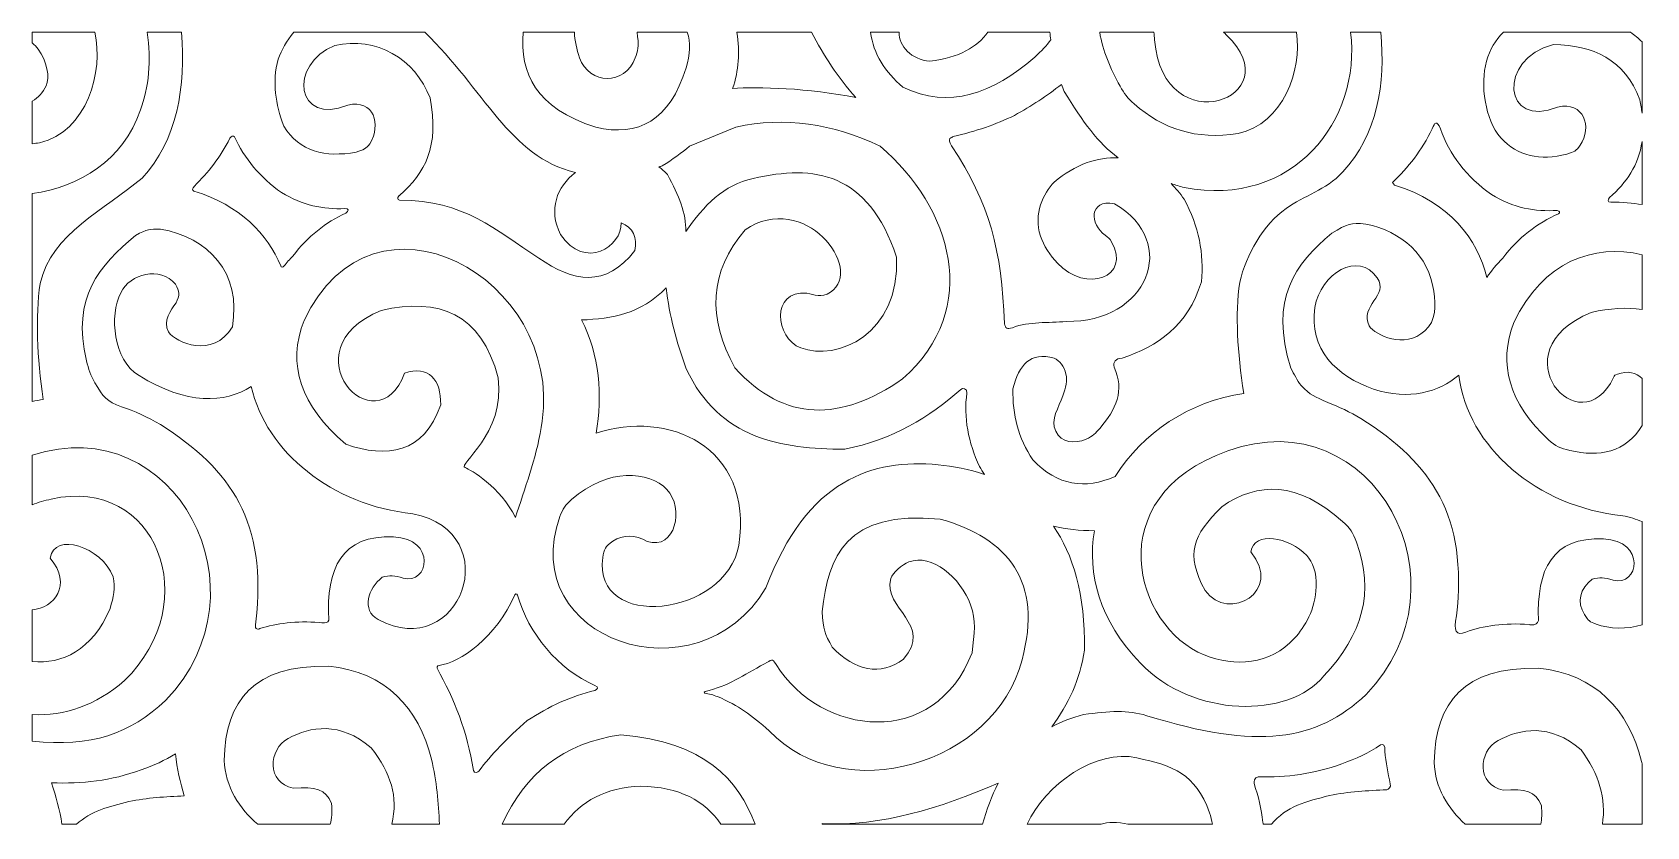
# Model space of a CAD drawing. Header units: millimetres. Extents: x -1200 to 1207, y -594 to 590.
import ezdxf

# ---------------------------------------------------------------- set-up
doc = ezdxf.new("R2010")
doc.units = ezdxf.units.MM
doc.header["$MEASUREMENT"] = 0
doc.layers.add('Layer 1', color=7, linetype='Continuous')

msp = doc.modelspace()

# ---------------------------------------------------------------- linework, layer by layer
at = {"layer": 'Layer 1', "color": 250, "lineweight": 20}
for points, knots in [([(-1200.0499, 487.333), (-1191.4141, 492.6782), (-1184.2378, 500.3057), (-1179.5008, 510.1119), (-1173.4718, 522.7067), (-1178.1376, 547.032), (-1191.2597, 564.6217), (-1193.8642, 568.1123), (-1196.8308, 571.2752), (-1200.0499, 574.1811), (-1200.0499, 574.1811), (-1200.0499, 589.9734), (-1200.0499, 589.9734), (-1200.0499, 589.9734), (-1106.8977, 589.9734), (-1106.8977, 589.9734), (-1093.2558, 532.7715), (-1118.3697, 441.4243), (-1189.3681, 425.3626), (-1192.9652, 424.7964), (-1196.5255, 424.3264), (-1200.0499, 423.9499), (-1200.0499, 423.9499), (-1200.0499, 487.333), (-1200.0499, 487.333)], [0, 0, 0, 0, 0.125, 0.125, 0.125, 0.25, 0.25, 0.25, 0.375, 0.375, 0.375, 0.5, 0.5, 0.5, 0.625, 0.625, 0.625, 0.75, 0.75, 0.75, 0.875, 0.875, 0.875, 1, 1, 1, 1]), ([(-1200.0499, 349.5869), (-1130.2655, 359.5495), (-1064.3586, 398.9989), (-1038.7356, 474.2951), (-1026.3885, 507.3723), (-1022.4538, 548.5905), (-1028.9585, 589.9734), (-1028.9585, 589.9734), (-977.8165, 589.9734), (-977.8165, 589.9734), (-970.6786, 510.1504), (-983.7445, 428.8304), (-1036.316, 372.8753), (-1091.76, 325.3647), (-1171.8168, 290.4918), (-1188.3672, 215.4995), (-1195.4682, 166.1747), (-1193.1353, 105.7998), (-1183.875, 42.8016), (-1189.3107, 42.0485), (-1194.7048, 41.1265), (-1200.0499, 40.0425), (-1200.0499, 40.0425), (-1200.0499, 349.5869), (-1200.0499, 349.5869)], [0, 0, 0, 0, 0.125, 0.125, 0.125, 0.25, 0.25, 0.25, 0.375, 0.375, 0.375, 0.5, 0.5, 0.5, 0.625, 0.625, 0.625, 0.75, 0.75, 0.75, 0.875, 0.875, 0.875, 1, 1, 1, 1]), ([(-652.4484, 339.9942), (-655.8058, 340.8952), (-656.2391, 342.9545), (-653.7645, 346.1721), (-653.3467, 346.3376), (-652.9291, 346.503), (-652.5035, 346.6624), (-614.2168, 380.6406), (-592.8826, 420.2205), (-607.045, 492.1422), (-629.1359, 550.9789), (-687.5748, 584.0501), (-748.9137, 570.444), (-819.4344, 542.368), (-806.3831, 449.5714), (-729.7941, 481.6497), (-690.1912, 490.6101), (-679.7566, 452.3661), (-696.5985, 424.0449), (-702.541, 416.439), (-706.1033, 415.2684), (-717.2866, 411.395), (-763.549, 403.1824), (-801.4102, 412.2408), (-825.2427, 450.1414), (-837.293, 483.6844), (-842.8571, 514.874), (-833.5022, 550.1699), (-828.3251, 563.3703), (-821.0962, 577.4798), (-810.0191, 589.9734), (-810.0191, 589.9734), (-614.9267, 589.9734), (-614.9267, 589.9734), (-526.6791, 505.8048), (-488.4426, 403.8392), (-390.3919, 381.278), (-417.5661, 359.6126), (-431.5, 325.9103), (-412.3251, 288.9473), (-376.2136, 234.1679), (-320.1707, 271.4311), (-322.1726, 306.1693), (-304.6843, 299.3479), (-297.0475, 283.7378), (-301.7367, 264.9345), (-344.161, 208.6782), (-394.4112, 217.9143), (-444.9216, 253.6759), (-509.7678, 295.2661), (-555.8096, 340.172), (-652.4484, 339.9942)], [0, 0, 0, 0, 0.058823529, 0.058823529, 0.058823529, 0.117647059, 0.117647059, 0.117647059, 0.176470588, 0.176470588, 0.176470588, 0.235294118, 0.235294118, 0.235294118, 0.294117647, 0.294117647, 0.294117647, 0.352941176, 0.352941176, 0.352941176, 0.411764706, 0.411764706, 0.411764706, 0.470588235, 0.470588235, 0.470588235, 0.529411765, 0.529411765, 0.529411765, 0.588235294, 0.588235294, 0.588235294, 0.647058824, 0.647058824, 0.647058824, 0.705882353, 0.705882353, 0.705882353, 0.764705882, 0.764705882, 0.764705882, 0.823529412, 0.823529412, 0.823529412, 0.882352941, 0.882352941, 0.882352941, 0.941176471, 0.941176471, 0.941176471, 1, 1, 1, 1]), ([(-391.7696, 589.9734), (-391.1884, 577.3623), (-388.2838, 564.7511), (-384.2997, 552.1373), (-369.3885, 511.6931), (-316.4036, 510.2038), (-300.9644, 552.1373), (-297.3469, 560.5705), (-295.5028, 571.7985), (-297.2601, 580.8018), (-297.9388, 584.2917), (-298.1575, 587.3231), (-298.0162, 589.9734), (-298.0162, 589.9734), (-223.6159, 589.9734), (-223.6159, 589.9734), (-218.2278, 575.8097), (-219.3975, 556.7416), (-225.2027, 537.14), (-249.6422, 458.6973), (-296.4327, 433.5936), (-360.0573, 448.6582), (-449.887, 476.9739), (-473.2516, 529.7958), (-468.0121, 589.9734), (-468.0121, 589.9734), (-391.7696, 589.9734), (-391.7696, 589.9734)], [0, 0, 0, 0, 0.111111111, 0.111111111, 0.111111111, 0.222222222, 0.222222222, 0.222222222, 0.333333333, 0.333333333, 0.333333333, 0.444444444, 0.444444444, 0.444444444, 0.555555556, 0.555555556, 0.555555556, 0.666666667, 0.666666667, 0.666666667, 0.777777778, 0.777777778, 0.777777778, 0.888888889, 0.888888889, 0.888888889, 1, 1, 1, 1]), ([(-38.2364, 589.9734), (-20.157, 555.6356), (0.8508, 522.5975), (27.9323, 492.7551), (-42.289, 507.0107), (-118.1529, 508.88), (-155.9825, 506.3979), (-146.6276, 532.8131), (-144.878, 560.4969), (-149.4333, 589.6334), (-149.4625, 589.7476), (-149.4941, 589.8594), (-149.5235, 589.9734), (-149.5235, 589.9734), (-38.2364, 589.9734), (-38.2364, 589.9734)], [0, 0, 0, 0, 0.2, 0.2, 0.2, 0.4, 0.4, 0.4, 0.6, 0.6, 0.6, 0.8, 0.8, 0.8, 1, 1, 1, 1]), ([(92.2713, 589.9734), (91.977, 569.478), (110.1929, 549.2262), (138.2764, 546.8848), (182.1121, 552.1052), (208.6354, 568.2589), (224.6283, 589.9734), (224.6283, 589.9734), (317.2142, 589.9734), (317.2142, 589.9734), (317.5401, 586.2306), (317.9343, 582.4871), (318.4004, 578.7425), (312.5209, 570.5543), (304.7501, 561.974), (294.5756, 553.1056), (231.7547, 498.3385), (166.7667, 475.1286), (97.917, 508.1875), (71.361, 530.9891), (53.7814, 557.5952), (49.8145, 589.9734), (49.8145, 589.9734), (92.2713, 589.9734), (92.2713, 589.9734)], [0, 0, 0, 0, 0.125, 0.125, 0.125, 0.25, 0.25, 0.25, 0.375, 0.375, 0.375, 0.5, 0.5, 0.5, 0.625, 0.625, 0.625, 0.75, 0.75, 0.75, 0.875, 0.875, 0.875, 1, 1, 1, 1]), ([(810.4962, 589.9734), (817.7194, 513.6262), (805.3444, 436.8879), (753.653, 381.8663), (727.6847, 354.2254), (696.7512, 347.1159), (669.1513, 327.3873), (635.8376, 303.5768), (609.2545, 258.5055), (600.1989, 217.5036), (593.1138, 168.1789), (596.8338, 114.7908), (606.1098, 51.7926), (525.6669, 40.6504), (454.5553, -7.2463), (414.5661, -71.6725), (369.1392, -91.4564), (328.7718, -85.6891), (291.4861, -47.0714), (269.9705, -14.2454), (261.2855, 19.8369), (261.9396, 58.6691), (271.3576, 95.2091), (287.908, 114.325), (323.326, 104.4085), (331.9794, 100.48), (337.8903, 92.5922), (341.035, 80.7758), (343.4387, 71.7173), (340.6803, 60.1707), (336.5033, 48.2195), (330.5214, 31.071), (317.155, 13.181), (325.8874, -4.4639), (334.6118, -22.0597), (353.5424, -23.5613), (371.4248, -16.0596), (381.087, -12.0085), (385.0906, -7.5037), (391.8605, 0.3534), (415.181, 27.3876), (429.4617, 56.9653), (412.722, 90.9128), (411.5635, 98.9906), (414.5347, 104.2308), (424.8512, 104.4085), (477.5524, 122.2128), (522.5065, 151.8088), (543.0371, 218.3923), (547.3007, 259.8722), (539.1201, 300.8863), (517.2814, 341.3732), (511.2759, 349.9781), (504.8528, 357.7188), (498.1223, 364.577), (504.2065, 362.5606), (510.5903, 360.5809), (517.2971, 358.6014), (680.5315, 328.0057), (781.4878, 459.1653), (765.498, 589.9734), (765.498, 589.9734), (810.4962, 589.9734), (810.4962, 589.9734)], [0, 0, 0, 0, 0.047619048, 0.047619048, 0.047619048, 0.095238095, 0.095238095, 0.095238095, 0.142857143, 0.142857143, 0.142857143, 0.19047619, 0.19047619, 0.19047619, 0.238095238, 0.238095238, 0.238095238, 0.285714286, 0.285714286, 0.285714286, 0.333333333, 0.333333333, 0.333333333, 0.380952381, 0.380952381, 0.380952381, 0.428571429, 0.428571429, 0.428571429, 0.476190476, 0.476190476, 0.476190476, 0.523809524, 0.523809524, 0.523809524, 0.571428571, 0.571428571, 0.571428571, 0.619047619, 0.619047619, 0.619047619, 0.666666667, 0.666666667, 0.666666667, 0.714285714, 0.714285714, 0.714285714, 0.761904762, 0.761904762, 0.761904762, 0.80952381, 0.80952381, 0.80952381, 0.857142857, 0.857142857, 0.857142857, 0.904761905, 0.904761905, 0.904761905, 0.952380952, 0.952380952, 0.952380952, 1, 1, 1, 1]), ([(472.0238, 589.9734), (472.4292, 586.1433), (472.8664, 582.4181), (473.1705, 578.767), (486.3083, 422.7026), (678.9634, 491.6887), (580.4961, 585.8948), (579.0398, 587.2839), (577.5559, 588.6452), (576.0486, 589.9734), (576.0486, 589.9734), (684.7375, 589.9734), (684.7375, 589.9734), (693.1809, 533.6669), (665.0663, 454.2315), (597.7952, 439.0115), (535.2266, 429.377), (485.276, 445.98), (442.7098, 483.2861), (433.1263, 491.6764), (427.972, 498.8655), (421.7617, 509.922), (407.1357, 536.0105), (395.9275, 562.5517), (391.3831, 589.9734), (391.3831, 589.9734), (472.0238, 589.9734), (472.0238, 589.9734)], [0, 0, 0, 0, 0.111111111, 0.111111111, 0.111111111, 0.222222222, 0.222222222, 0.222222222, 0.333333333, 0.333333333, 0.333333333, 0.444444444, 0.444444444, 0.444444444, 0.555555556, 0.555555556, 0.555555556, 0.666666667, 0.666666667, 0.666666667, 0.777777778, 0.777777778, 0.777777778, 0.888888889, 0.888888889, 0.888888889, 1, 1, 1, 1]), ([(1199.9501, 469.4888), (1199.2291, 475.7623), (1198.2047, 482.3039), (1196.858, 489.1391), (1174.0657, 549.8573), (1127.165, 570.7996), (1068.0484, 571.633), (983.1683, 550.5131), (993.0828, 444.7112), (1074.1247, 478.6466), (1113.3571, 487.5456), (1126.0616, 448.7686), (1107.7378, 421.7894), (1101.9845, 413.2888), (1098.8243, 411.5543), (1087.8064, 408.6125), (1048.3138, 398.0342), (1013.8339, 405.8668), (989.678, 432.5394), (976.4141, 447.1812), (969.8648, 466.8302), (966.4838, 486.0134), (958.3156, 532.302), (969.8113, 567.3706), (993.463, 589.9734), (993.463, 589.9734), (1182.7181, 589.9734), (1182.7181, 589.9734), (1188.8631, 585.8859), (1194.3354, 581.3417), (1199.9501, 575.9558), (1199.9501, 575.9558), (1199.9501, 469.4888), (1199.9501, 469.4888)], [0, 0, 0, 0, 0.090909091, 0.090909091, 0.090909091, 0.181818182, 0.181818182, 0.181818182, 0.272727273, 0.272727273, 0.272727273, 0.363636364, 0.363636364, 0.363636364, 0.454545455, 0.454545455, 0.454545455, 0.545454545, 0.545454545, 0.545454545, 0.636363636, 0.636363636, 0.636363636, 0.727272727, 0.727272727, 0.727272727, 0.818181818, 0.818181818, 0.818181818, 0.909090909, 0.909090909, 0.909090909, 1, 1, 1, 1]), ([(170.2817, 420.9191), (228.0191, 334.3864), (245.1135, 265.6026), (249.3771, 155.67), (250.9533, 149.3941), (252.7817, 147.0896), (261.1988, 149.8046), (286.1347, 159.6537), (314.7513, 156.3687), (341.4527, 159.2983), (462.2866, 156.6812), (512.1587, 277.0206), (413.3209, 334.4661), (374.6165, 341.7655), (376.7208, 303.6872), (399.4737, 287.5683), (404.2655, 284.1729), (406.0782, 283.1494), (409.1124, 277.799), (438.9032, 225.4343), (371.3695, 200.1775), (328.2438, 246.2295), (318.1323, 257.0038), (307.4848, 272.3872), (303.032, 286.4774), (292.4319, 319.8672), (307.2405, 349.831), (323.326, 366.8692), (354.9845, 393.0821), (387.9515, 404.6533), (419.0586, 402.8392), (388.3692, 425.571), (366.8931, 455.7126), (338.4894, 501.8442), (337.0708, 505.3192), (335.7546, 508.7759), (334.4857, 512.2387), (312.5524, 495.4825), (289.5001, 479.8233), (264.3197, 466.2724), (236.9012, 452.8013), (206.4957, 442.2965), (173.1032, 434.7519), (171.0698, 432.9255), (162.8735, 432.705), (170.2817, 420.9191)], [0, 0, 0, 0, 0.066666667, 0.066666667, 0.066666667, 0.133333333, 0.133333333, 0.133333333, 0.2, 0.2, 0.2, 0.266666667, 0.266666667, 0.266666667, 0.333333333, 0.333333333, 0.333333333, 0.4, 0.4, 0.4, 0.466666667, 0.466666667, 0.466666667, 0.533333333, 0.533333333, 0.533333333, 0.6, 0.6, 0.6, 0.666666667, 0.666666667, 0.666666667, 0.733333333, 0.733333333, 0.733333333, 0.8, 0.8, 0.8, 0.866666667, 0.866666667, 0.866666667, 0.933333333, 0.933333333, 0.933333333, 1, 1, 1, 1]), ([(-219.9854, 420.3308), (-231.9569, 410.3408), (-245.5362, 400.5347), (-260.8019, 390.9002), (-262.4492, 390.4222), (-264.0411, 389.987), (-265.6803, 389.5335), (-261.259, 386.273), (-257.082, 382.5099), (-253.236, 378.1952), (-235.4089, 346.3805), (-225.2501, 320.4127), (-225.6048, 292.9616), (-199.4944, 331.8735), (-168.8051, 362.9712), (-125.1909, 372.1644), (-34.2816, 393.2598), (46.0195, 382.0012), (88.4675, 255.1775), (93.9211, 139.2018), (-0.8103, 99.7384), (-54.15, 119.7061), (-93.0829, 134.2743), (-99.1516, 206.1531), (-45.2838, 201.0784), (-33.4068, 199.9568), (-24.0203, 193.1784), (-10.0392, 202.6903), (41.5667, 237.7839), (-49.319, 355.5063), (-137.3121, 295.6767), (-190.5098, 233.267), (-194.0722, 164.5935), (-152.4754, 90.2019), (-78.6369, 8.4312), (5.5419, 9.7672), (97.5543, 73.7092), (216.4575, 177.9789), (170.5576, 329.8266), (64.2171, 420.1531), (-6.5242, 453.8249), (-78.2034, 464.8934), (-150.9464, 448.6582), (-150.9464, 448.6582), (-219.9854, 420.3308), (-219.9854, 420.3308)], [0, 0, 0, 0, 0.066666667, 0.066666667, 0.066666667, 0.133333333, 0.133333333, 0.133333333, 0.2, 0.2, 0.2, 0.266666667, 0.266666667, 0.266666667, 0.333333333, 0.333333333, 0.333333333, 0.4, 0.4, 0.4, 0.466666667, 0.466666667, 0.466666667, 0.533333333, 0.533333333, 0.533333333, 0.6, 0.6, 0.6, 0.666666667, 0.666666667, 0.666666667, 0.733333333, 0.733333333, 0.733333333, 0.8, 0.8, 0.8, 0.866666667, 0.866666667, 0.866666667, 0.933333333, 0.933333333, 0.933333333, 1, 1, 1, 1]), ([(1073.6518, 324.6538), (1077.1432, 323.3852), (1077.8051, 321.6813), (1075.63, 319.5546), (1043.4669, 305.7464), (1015.7489, 284.1178), (992.2868, 253.6759), (983.3811, 244.1702), (975.4604, 234.5479), (968.4462, 224.846), (955.3398, 281.9482), (911.9857, 337.3589), (830.9437, 362.3706), (830.9437, 362.3706), (828.0828, 366.2992), (828.0828, 366.2992), (851.0169, 388.51), (871.8942, 414.1101), (887.0023, 446.3477), (891.0533, 455.9822), (893.8983, 459.4082), (899.2497, 446.2987), (912.687, 408.68), (938.3402, 374.0766), (975.6417, 348.164), (1007.7101, 328.3556), (1040.748, 322.282), (1073.6518, 324.6538)], [0, 0, 0, 0, 0.111111111, 0.111111111, 0.111111111, 0.222222222, 0.222222222, 0.222222222, 0.333333333, 0.333333333, 0.333333333, 0.444444444, 0.444444444, 0.444444444, 0.555555556, 0.555555556, 0.555555556, 0.666666667, 0.666666667, 0.666666667, 0.777777778, 0.777777778, 0.777777778, 0.888888889, 0.888888889, 0.888888889, 1, 1, 1, 1]), ([(-732.3712, 320.7374), (-762.7925, 306.8802), (-789.1706, 285.8216), (-811.6084, 256.6791), (-816.2425, 251.7515), (-820.5535, 246.7871), (-824.6597, 241.8044), (-826.7165, 239.2303), (-828.876, 239.9106), (-829.7114, 241.9147), (-848.8231, 289.2353), (-890.4199, 332.2168), (-959.0413, 353.3796), (-961.6263, 354.9608), (-962.17, 357.0079), (-958.3556, 360.7709), (-938.0616, 380.9531), (-919.5644, 403.9547), (-905.5124, 432.135), (-903.4396, 435.7203), (-900.1453, 436.6335), (-898.5296, 434.1942), (-884.052, 402.4715), (-860.511, 373.5556), (-828.2769, 351.1671), (-797.5168, 332.1739), (-765.8818, 325.7999), (-734.3177, 327.3995), (-727.3194, 327.1666), (-728.0365, 324.139), (-732.3712, 320.7374)], [0, 0, 0, 0, 0.1, 0.1, 0.1, 0.2, 0.2, 0.2, 0.3, 0.3, 0.3, 0.4, 0.4, 0.4, 0.5, 0.5, 0.5, 0.6, 0.6, 0.6, 0.7, 0.7, 0.7, 0.8, 0.8, 0.8, 0.9, 0.9, 0.9, 1, 1, 1, 1]), ([(1199.9501, 333.1818), (1185.8161, 335.6697), (1170.4553, 337.0271), (1153.4643, 336.9911), (1148.5307, 336.2372), (1148.4125, 341.4529), (1151.3916, 343.6654), (1177.0524, 366.4333), (1195.095, 391.709), (1199.9501, 427.5388), (1199.9501, 427.5388), (1199.9501, 333.1818), (1199.9501, 333.1818)], [0, 0, 0, 0, 0.25, 0.25, 0.25, 0.5, 0.5, 0.5, 0.75, 0.75, 0.75, 1, 1, 1, 1]), ([(-479.5436, -132.8933), (-478.9446, -130.5214), (-478.4008, -128.1496), (-477.6284, -125.8697), (-462.2917, -80.2957), (-446.821, -38.724), (-439.8303, 10.3985), (-409.4248, 224.2331), (-691.3655, 380.0644), (-794.9398, 160.6895), (-820.6087, 95.2091), (-799.9048, 33.7186), (-732.8125, -23.7819), (-671.4735, -44.8344), (-616.1712, -38.0682), (-591.1487, 34.7116), (-590.1635, 73.1638), (-609.6221, 93.7505), (-644.9454, 82.3018), (-686.5422, -31.0936), (-823.1858, 116.4701), (-679.7881, 175.6989), (-594.2695, 194.6676), (-530.511, 172.0155), (-505.5277, 75.2109), (-494.1868, -9.2383), (-566.9377, -54.3156), (-554.7613, -58.6182), (-546.7778, -61.4558), (-502.1231, -87.7178), (-479.5436, -132.8933)], [0, 0, 0, 0, 0.1, 0.1, 0.1, 0.2, 0.2, 0.2, 0.3, 0.3, 0.3, 0.4, 0.4, 0.4, 0.5, 0.5, 0.5, 0.6, 0.6, 0.6, 0.7, 0.7, 0.7, 0.8, 0.8, 0.8, 0.9, 0.9, 0.9, 1, 1, 1, 1]), ([(-758.1662, -286.028), (-759.2381, -289.9566), (-762.6899, -289.8095), (-768.6008, -289.7543), (-768.6008, -289.7543), (-772.2183, -289.2334), (-772.2183, -289.2334), (-806.4698, -286.9534), (-835.7327, -290.3121), (-860.7159, -298.5247), (-862.229, -298.9231), (-868.9438, -301.7852), (-867.0681, -291.1824), (-866.9104, -290.2999), (-866.7528, -289.4111), (-866.6109, -288.5224), (-850.1394, -140.3582), (-901.9816, -61.8909), (-1009.0472, 5.4341), (-1028.1352, 16.9993), (-1047.5624, 25.8003), (-1067.021, 32.1742), (-1089.0567, 39.394), (-1094.5656, 47.0856), (-1106.8129, 67.9114), (-1113.11, 78.5939), (-1116.2861, 88.5287), (-1119.1785, 100.5903), (-1141.7423, 195.1457), (-1100.4056, 242.4908), (-1045.9783, 287.3354), (-1028.5215, 296.8351), (-1024.9987, 297.068), (-1009.1181, 296.6022), (-937.8173, 285.3068), (-887.6695, 231.3977), (-901.7058, 151.0305), (-931.67, 102.5637), (-985.4116, 127.5632), (-997.0127, 143.541), (-1005.3273, 160.8672), (-993.868, 175.2515), (-985.7268, 187.1599), (-980.1705, 198.2408), (-979.7845, 203.7506), (-986.641, 214.6967), (-1009.1575, 241.9454), (-1054.285, 230.2516), (-1068.2505, 201.9671), (-1085.3211, 167.3637), (-1079.6308, 102.3493), (-1040.8792, 78.4161), (-970.2876, 34.8464), (-912.7079, 36.7157), (-873.6331, 62.3831), (-851.3688, -35.4451), (-753.004, -115.0094), (-632.8007, -127.2609), (-490.4354, -156.2012), (-562.6503, -350.7545), (-684.3354, -284.7287), (-709.8468, -270.8837), (-699.4909, -238.5051), (-678.2591, -221.749), (-666.8551, -219.0768), (-660.3452, -219.3894), (-647.0813, -223.1402), (-608.8497, -233.9882), (-596.9885, -164.3219), (-661.5905, -161.7539), (-738.5657, -158.5853), (-762.028, -208.2656), (-758.1662, -286.028)], [0, 0, 0, 0, 0.041666667, 0.041666667, 0.041666667, 0.083333333, 0.083333333, 0.083333333, 0.125, 0.125, 0.125, 0.166666667, 0.166666667, 0.166666667, 0.208333333, 0.208333333, 0.208333333, 0.25, 0.25, 0.25, 0.291666667, 0.291666667, 0.291666667, 0.333333333, 0.333333333, 0.333333333, 0.375, 0.375, 0.375, 0.416666667, 0.416666667, 0.416666667, 0.458333333, 0.458333333, 0.458333333, 0.5, 0.5, 0.5, 0.541666667, 0.541666667, 0.541666667, 0.583333333, 0.583333333, 0.583333333, 0.625, 0.625, 0.625, 0.666666667, 0.666666667, 0.666666667, 0.708333333, 0.708333333, 0.708333333, 0.75, 0.75, 0.75, 0.791666667, 0.791666667, 0.791666667, 0.833333333, 0.833333333, 0.833333333, 0.875, 0.875, 0.875, 0.916666667, 0.916666667, 0.916666667, 0.958333333, 0.958333333, 0.958333333, 1, 1, 1, 1]), ([(1199.9501, -292.7126), (1177.81, -299.8864), (1151.5118, -299.1095), (1131.3735, -291.7462), (1121.916, -288.2895), (1120.0404, -286.7634), (1114.1609, -277.4967), (1102.158, -258.5464), (1107.3912, -239.1425), (1125.636, -224.7521), (1137.0399, -222.0737), (1143.5499, -222.3924), (1156.8139, -226.1433), (1195.0611, -236.9913), (1206.9223, -167.3189), (1142.3046, -164.7571), (1066.2277, -161.6191), (1042.4346, -210.1226), (1045.6107, -286.3406), (1044.192, -290.2999), (1042.206, -294.0629), (1032.788, -292.5919), (1032.788, -292.5919), (1031.7003, -292.2365), (1031.7003, -292.2365), (994.6274, -289.7666), (963.3944, -293.9158), (937.1108, -303.6668), (922.3572, -309.3605), (918.8974, -302.343), (923.3739, -279.5314), (939.8298, -131.3672), (887.9954, -52.8999), (780.9377, 14.4251), (764.5685, 24.3293), (747.9708, 32.2171), (731.302, 38.2847), (711.6858, 47.9865), (705.8223, 48.0969), (691.5023, 63.8848), (685.9934, 71.7971), (680.9257, 80.2732), (676.3783, 89.4113), (643.9237, 193.4113), (682.5966, 244.3847), (737.3155, 290.7492), (760.8959, 304.4471), (765.4433, 306.5615), (788.1646, 304.2693), (841.8512, 293.3417), (882.1554, 257.5003), (889.4376, 204.1367), (892.4403, 182.2384), (893.4019, 160.7446), (876.0475, 145.1222), (845.5395, 117.6713), (803.1152, 138.546), (792.9721, 152.532), (778.4236, 182.8329), (822.9757, 198.3633), (805.2905, 224.0002), (777.0759, 264.8916), (720.5759, 231.1526), (712.2297, 179.8175), (702.2995, 118.7499), (744.771, 76.9146), (799.6554, 58.4914), (852.609, 40.6994), (897.0666, 54.1154), (926.8258, 79.1946), (939.4751, -27.5328), (1042.8759, -117.1913), (1171.0945, -130.264), (1181.5971, -132.3975), (1191.2402, -135.3606), (1199.9501, -139.0483), (1199.9501, -139.0483), (1199.9501, -292.7126), (1199.9501, -292.7126)], [0, 0, 0, 0, 0.038461538, 0.038461538, 0.038461538, 0.076923077, 0.076923077, 0.076923077, 0.115384615, 0.115384615, 0.115384615, 0.153846154, 0.153846154, 0.153846154, 0.192307692, 0.192307692, 0.192307692, 0.230769231, 0.230769231, 0.230769231, 0.269230769, 0.269230769, 0.269230769, 0.307692308, 0.307692308, 0.307692308, 0.346153846, 0.346153846, 0.346153846, 0.384615385, 0.384615385, 0.384615385, 0.423076923, 0.423076923, 0.423076923, 0.461538462, 0.461538462, 0.461538462, 0.5, 0.5, 0.5, 0.538461538, 0.538461538, 0.538461538, 0.576923077, 0.576923077, 0.576923077, 0.615384615, 0.615384615, 0.615384615, 0.653846154, 0.653846154, 0.653846154, 0.692307692, 0.692307692, 0.692307692, 0.730769231, 0.730769231, 0.730769231, 0.769230769, 0.769230769, 0.769230769, 0.807692308, 0.807692308, 0.807692308, 0.846153846, 0.846153846, 0.846153846, 0.884615385, 0.884615385, 0.884615385, 0.923076923, 0.923076923, 0.923076923, 0.961538462, 0.961538462, 0.961538462, 1, 1, 1, 1]), ([(1199.9501, 176.8932), (1177.3581, 180.6201), (1151.8909, 178.8519), (1124.1308, 172.6959), (982.2541, 114.1104), (1108.3211, -28.2989), (1157.5862, 75.7563), (1159.2334, 79.2313), (1159.3437, 79.1517), (1163.2212, 80.5429), (1178.8367, 86.1858), (1191.3892, 83.1455), (1199.9501, 74.3322), (1199.9501, 74.3322), (1199.9501, 3.9885), (1199.9501, 3.9885), (1175.3848, -36.0703), (1136.2907, -43.2995), (1092.3696, -32.9751), (1078.2623, -29.6472), (1070.8934, -27.0179), (1060.4903, -17.316), (1001.8702, 37.4573), (984.6893, 95.7852), (1008.9553, 157.6864), (1052.25, 249.4028), (1128.6867, 275.1952), (1199.9501, 258.6809), (1199.9501, 258.6809), (1199.9501, 176.8932), (1199.9501, 176.8932)], [0, 0, 0, 0, 0.1, 0.1, 0.1, 0.2, 0.2, 0.2, 0.3, 0.3, 0.3, 0.4, 0.4, 0.4, 0.5, 0.5, 0.5, 0.6, 0.6, 0.6, 0.7, 0.7, 0.7, 0.8, 0.8, 0.8, 0.9, 0.9, 0.9, 1, 1, 1, 1]), ([(-254.8674, 209.3033), (-293.2723, 170.4343), (-334.9085, 163.1349), (-381.2654, 161.4249), (-353.7524, 109.2932), (-350.0719, 48.385), (-359.2456, -7.0563), (-253.9217, 27.6143), (-124.379, -25.2283), (-146.8088, -174.4284), (-165.5266, -281.3089), (-365.3849, -302.4532), (-349.4256, -192.6555), (-347.5971, -180.1894), (-345.9658, -176.1199), (-334.5459, -168.3301), (-318.8782, -157.6598), (-301.0116, -158.8857), (-283.2948, -168.4283), (-240.8311, -182.7635), (-227.7247, -118.2148), (-253.7483, -91.2235), (-280.363, -63.5947), (-341.4735, -58.1217), (-395.885, -106.043), (-405.3897, -114.4211), (-409.149, -119.8389), (-413.4285, -131.6553), (-479.5751, -314.478), (-209.0543, -408.5248), (-106.2367, -237.8493), (-45.2364, -74.9883), (53.7746, -45.2695), (150.4528, -54.3463), (173.1898, -56.3934), (196.6521, -60.8368), (219.3735, -68.7675), (216.9145, -65.0166), (214.5108, -61.1126), (212.1228, -57.0492), (195.6355, -21.5327), (188.1957, 16.9073), (193.3656, 52.5035), (193.9488, 60.0236), (186.8242, 60.1462), (184.1368, 57.8969), (137.9059, 16.6622), (82.3753, -17.0954), (11.1769, -31.2469), (-83.3419, -30.5236), (-175.4018, -16.6296), (-225.2027, 88.7003), (-239.3967, 127.8513), (-250.3043, 167.7866), (-254.8674, 209.3033)], [0, 0, 0, 0, 0.055555556, 0.055555556, 0.055555556, 0.111111111, 0.111111111, 0.111111111, 0.166666667, 0.166666667, 0.166666667, 0.222222222, 0.222222222, 0.222222222, 0.277777778, 0.277777778, 0.277777778, 0.333333333, 0.333333333, 0.333333333, 0.388888889, 0.388888889, 0.388888889, 0.444444444, 0.444444444, 0.444444444, 0.5, 0.5, 0.5, 0.555555556, 0.555555556, 0.555555556, 0.611111111, 0.611111111, 0.611111111, 0.666666667, 0.666666667, 0.666666667, 0.722222222, 0.722222222, 0.722222222, 0.777777778, 0.777777778, 0.777777778, 0.833333333, 0.833333333, 0.833333333, 0.888888889, 0.888888889, 0.888888889, 0.944444444, 0.944444444, 0.944444444, 1, 1, 1, 1]), ([(-1200.0499, -426.5544), (-1152.8198, -429.0925), (-1104.7813, -412.7847), (-1062.4736, -375.8765), (-941.7105, -258.099), (-1015.5019, -70.3487), (-1171.6748, -105.5097), (-1181.7279, -107.7702), (-1191.245, -110.4264), (-1200.0499, -113.8581), (-1200.0499, -113.8581), (-1200.0499, -40.0311), (-1200.0499, -40.0311), (-986.8115, 29.3697), (-843.6449, -242.6024), (-1001.4655, -405.4971), (-1053.8061, -454.933), (-1112.4193, -475.7959), (-1200.0499, -466.0605), (-1200.0499, -466.0605), (-1200.0499, -426.5544), (-1200.0499, -426.5544)], [0, 0, 0, 0, 0.142857143, 0.142857143, 0.142857143, 0.285714286, 0.285714286, 0.285714286, 0.428571429, 0.428571429, 0.428571429, 0.571428571, 0.571428571, 0.571428571, 0.714285714, 0.714285714, 0.714285714, 0.857142857, 0.857142857, 0.857142857, 1, 1, 1, 1]), ([(319.945, -444.74), (334.0128, -437.1524), (349.6963, -430.9992), (367.2635, -426.5128), (406.425, -421.3646), (432.5353, -419.2134), (461.6245, -428.2167), (626.9398, -479.3556), (714.0661, -466.8283), (788.5193, -396.5061), (948.1601, -231.7083), (799.7973, 44.7689), (582.4271, -33.5635), (388.0933, -102.7701), (443.6004, -295.8648), (547.2613, -337.7246), (592.5702, -356.0069), (645.2241, -352.6238), (681.8715, -312.8232), (697.35, -296.0302), (712.7026, -269.9276), (714.2631, -235.9923), (715.2482, -214.8295), (708.8959, -199.1948), (700.1557, -189.7688), (673.8405, -161.3188), (621.289, -152.5975), (616.5681, -184.308), (665.3289, -242.734), (584.2712, -289.9812), (548.3725, -241.6554), (519.0467, -186.1772), (529.8754, -160.3198), (573.3164, -116.8235), (628.185, -79.5725), (685.7491, -78.6716), (753.5664, -138.9548), (764.868, -149.0121), (769.0056, -155.5883), (774.3017, -169.8195), (801.673, -243.304), (783.2705, -307.8712), (725.612, -368.7426), (673.0683, -432.9911), (530.6321, -431.7223), (452.1121, -350.019), (390.9148, -286.3283), (372.6306, -216.3311), (383.4199, -152.7323), (361.2423, -152.3523), (341.0114, -150.2624), (322.3803, -145.6412), (351.3356, -187.4766), (369.6987, -246.9077), (368.8239, -330.5355), (362.1566, -374.6324), (344.5263, -410.9579), (319.945, -444.74)], [0, 0, 0, 0, 0.052631579, 0.052631579, 0.052631579, 0.105263158, 0.105263158, 0.105263158, 0.157894737, 0.157894737, 0.157894737, 0.210526316, 0.210526316, 0.210526316, 0.263157895, 0.263157895, 0.263157895, 0.315789474, 0.315789474, 0.315789474, 0.368421053, 0.368421053, 0.368421053, 0.421052632, 0.421052632, 0.421052632, 0.473684211, 0.473684211, 0.473684211, 0.526315789, 0.526315789, 0.526315789, 0.578947368, 0.578947368, 0.578947368, 0.631578947, 0.631578947, 0.631578947, 0.684210526, 0.684210526, 0.684210526, 0.736842105, 0.736842105, 0.736842105, 0.789473684, 0.789473684, 0.789473684, 0.842105263, 0.842105263, 0.842105263, 0.894736842, 0.894736842, 0.894736842, 0.947368421, 0.947368421, 0.947368421, 1, 1, 1, 1]), ([(-197.0039, -392.1424), (-198.1782, -392.8227), (-198.6195, -393.6563), (-197.4217, -394.784), (-191.1246, -395.3723), (-184.8118, -397.4316), (-178.4596, -399.8464), (-146.6119, -412.8823), (-128.099, -427.6406), (-101.3109, -450.6175), (7.8983, -566.6238), (235.9555, -501.2845), (275.5504, -344.7912), (306.9568, -229.0054), (255.414, -163.2125), (153.4712, -135.4061), (12.1226, -121.5979), (-13.2311, -191.5645), (-22.5624, -273.0901), (-20.5448, -299.8792), (-18.9844, -305.8364), (-7.265, -326.0615), (26.4033, -361.5473), (64.3196, -369.3371), (98.8706, -344.0435), (144.1714, -292.2059), (67.6926, -268.8244), (79.9165, -223.9614), (82.3437, -215.1053), (96.8687, -202.9029), (106.9724, -199.1397), (141.1844, -186.4101), (183.3488, -220.8603), (199.3317, -264.3627), (206.9686, -285.1516), (204.8407, -305.8364), (201.0183, -334.6847), (145.661, -478.3565), (-24.249, -459.6085), (-91.1994, -351.7658), (-97.6226, -341.3958), (-97.5359, -345.3366), (-108.2936, -350.9445), (-140.2989, -367.6762), (-162.4924, -384.2791), (-197.0039, -392.1424)], [0, 0, 0, 0, 0.066666667, 0.066666667, 0.066666667, 0.133333333, 0.133333333, 0.133333333, 0.2, 0.2, 0.2, 0.266666667, 0.266666667, 0.266666667, 0.333333333, 0.333333333, 0.333333333, 0.4, 0.4, 0.4, 0.466666667, 0.466666667, 0.466666667, 0.533333333, 0.533333333, 0.533333333, 0.6, 0.6, 0.6, 0.666666667, 0.666666667, 0.666666667, 0.733333333, 0.733333333, 0.733333333, 0.8, 0.8, 0.8, 0.866666667, 0.866666667, 0.866666667, 0.933333333, 0.933333333, 0.933333333, 1, 1, 1, 1]), ([(-1200.0499, -270.5187), (-1167.718, -268.3346), (-1139.8995, -233.4568), (-1173.4167, -193.2867), (-1167.5531, -154.099), (-1096.7961, -176.0096), (-1079.4259, -221.1605), (-1075.6666, -238.2722), (-1078.9294, -251.1673), (-1084.1783, -268.4138), (-1111.0535, -331.7329), (-1156.0208, -351.68), (-1200.0499, -347.3968), (-1200.0499, -347.3968), (-1200.0499, -270.5187), (-1200.0499, -270.5187)], [0, 0, 0, 0, 0.2, 0.2, 0.2, 0.4, 0.4, 0.4, 0.6, 0.6, 0.6, 0.8, 0.8, 0.8, 1, 1, 1, 1]), ([(-361.3734, -383.0963), (-415.7613, -359.7761), (-460.8338, -305.1867), (-476.4147, -248.6545), (-477.5417, -245.2468), (-480.4736, -247.3306), (-480.8361, -248.2071), (-508.1049, -311.1439), (-562.0908, -349.4062), (-593.5367, -353.2673), (-596.9413, -353.9108), (-596.6024, -357.1529), (-596.4133, -357.631), (-571.3905, -402.9353), (-551.1989, -451.929), (-542.4746, -509.6441), (-540.6304, -515.8282), (-535.0032, -511.2683), (-534.1758, -510.7351), (-515.9151, -486.2872), (-492.5396, -461.7965), (-462.2364, -435.608), (-429.8844, -414.151), (-396.3027, -399.0864), (-361.4759, -390.4202), (-357.9294, -388.6306), (-354.4539, -386.2343), (-361.3734, -383.0963)], [0, 0, 0, 0, 0.111111111, 0.111111111, 0.111111111, 0.222222222, 0.222222222, 0.222222222, 0.333333333, 0.333333333, 0.333333333, 0.444444444, 0.444444444, 0.444444444, 0.555555556, 0.555555556, 0.555555556, 0.666666667, 0.666666667, 0.666666667, 0.777777778, 0.777777778, 0.777777778, 0.888888889, 0.888888889, 0.888888889, 1, 1, 1, 1]), ([(-663.9165, -590.0266), (-654.5804, -547.6965), (-664.8796, -515.5129), (-694.9435, -475.9418), (-741.1823, -436.1045), (-785.5137, -444.5071), (-818.6225, -462.1335), (-848.4528, -478.0195), (-850.7147, -528.858), (-810.8674, -535.9368), (-778.0267, -533.9449), (-762.6033, -537.1932), (-754.0207, -559.1896), (-752.7107, -571.5031), (-753.4277, -581.7076), (-755.7266, -590.0266), (-755.7266, -590.0266), (-863.9629, -590.0266), (-863.9629, -590.0266), (-890.9934, -567.3971), (-912.6698, -533.473), (-913.9137, -494.7205), (-912.0223, -405.1049), (-869.5585, -352.1089), (-758.5682, -354.4809), (-672.6792, -362.8834), (-624.0998, -416.9151), (-604.783, -493.2067), (-597.2558, -525.9047), (-594.2612, -558.0881), (-593.0481, -590.0266), (-593.0481, -590.0266), (-663.9165, -590.0266), (-663.9165, -590.0266)], [0, 0, 0, 0, 0.090909091, 0.090909091, 0.090909091, 0.181818182, 0.181818182, 0.181818182, 0.272727273, 0.272727273, 0.272727273, 0.363636364, 0.363636364, 0.363636364, 0.454545455, 0.454545455, 0.454545455, 0.545454545, 0.545454545, 0.545454545, 0.636363636, 0.636363636, 0.636363636, 0.727272727, 0.727272727, 0.727272727, 0.818181818, 0.818181818, 0.818181818, 0.909090909, 0.909090909, 0.909090909, 1, 1, 1, 1]), ([(1140.7797, -590.0266), (1146.9386, -552.5618), (1135.5859, -513.9828), (1108.9674, -478.9449), (1062.7207, -439.1014), (1018.3971, -447.5102), (985.2883, -465.1367), (955.4423, -481.0226), (953.1804, -531.8612), (993.0434, -538.94), (1025.8763, -536.9358), (1041.2918, -540.1963), (1049.8744, -562.1927), (1051.0308, -573.0553), (1050.6196, -582.2887), (1048.9303, -590.0266), (1048.9303, -590.0266), (936.4643, -590.0266), (936.4643, -590.0266), (911.0742, -567.4481), (891.1845, -534.7949), (889.9971, -497.7175), (891.8964, -408.1019), (934.3366, -355.106), (1045.3271, -357.484), (1131.2159, -365.8866), (1179.8031, -419.9182), (1199.1199, -496.2036), (1199.4011, -497.4241), (1199.6769, -498.6483), (1199.9501, -499.8745), (1199.9501, -499.8745), (1199.9501, -590.0266), (1199.9501, -590.0266), (1199.9501, -590.0266), (1140.7797, -590.0266), (1140.7797, -590.0266)], [0, 0, 0, 0, 0.083333333, 0.083333333, 0.083333333, 0.166666667, 0.166666667, 0.166666667, 0.25, 0.25, 0.25, 0.333333333, 0.333333333, 0.333333333, 0.416666667, 0.416666667, 0.416666667, 0.5, 0.5, 0.5, 0.583333333, 0.583333333, 0.583333333, 0.666666667, 0.666666667, 0.666666667, 0.75, 0.75, 0.75, 0.833333333, 0.833333333, 0.833333333, 0.916666667, 0.916666667, 0.916666667, 1, 1, 1, 1]), ([(-173.5469, -590.0266), (-196.9503, -554.7738), (-235.2864, -534.3071), (-293.0991, -533.1115), (-345.0474, -535.2515), (-382.0733, -555.4827), (-407.2924, -590.0266), (-407.2924, -590.0266), (-499.5192, -590.0266), (-499.5192, -590.0266), (-465.1645, -514.5683), (-409.4444, -469.4297), (-322.7164, -456.6237), (-197.9676, -467.1277), (-146.9726, -523.4516), (-122.4808, -590.0266), (-122.4808, -590.0266), (-173.5469, -590.0266), (-173.5469, -590.0266)], [0, 0, 0, 0, 0.166666667, 0.166666667, 0.166666667, 0.333333333, 0.333333333, 0.333333333, 0.5, 0.5, 0.5, 0.666666667, 0.666666667, 0.666666667, 0.833333333, 0.833333333, 0.833333333, 1, 1, 1, 1]), ([(433.5428, -590.0266), (418.2422, -586.5787), (403.0222, -586.2453), (393.6495, -590.0114), (393.6289, -590.0161), (393.6086, -590.0219), (393.588, -590.0266), (393.588, -590.0266), (283.088, -590.0266), (283.088, -590.0266), (310.2399, -530.2684), (386.233, -477.3856), (446.8159, -490.9942), (501.7003, -503.3131), (533.3667, -513.6463), (555.1582, -572.6975), (557.062, -578.4739), (558.4741, -584.2502), (559.4453, -590.0266), (559.4453, -590.0266), (433.5428, -590.0266), (433.5428, -590.0266)], [0, 0, 0, 0, 0.142857143, 0.142857143, 0.142857143, 0.285714286, 0.285714286, 0.285714286, 0.428571429, 0.428571429, 0.428571429, 0.571428571, 0.571428571, 0.571428571, 0.714285714, 0.714285714, 0.714285714, 0.857142857, 0.857142857, 0.857142857, 1, 1, 1, 1]), ([(824.6388, -529.7467), (820.8557, -514.1367), (818.0973, -497.981), (816.5368, -481.2125), (817.0255, -471.8355), (814.1882, -469.6659), (809.9403, -471.811), (792.6727, -483.2842), (773.4269, -492.7654), (752.14, -499.9974), (710.488, -515.0498), (669.963, -520.3697), (627.8303, -519.4258), (621.289, -519.7567), (621.691, -526.9765), (621.691, -529.2687), (627.6255, -548.4519), (632.7246, -566.7587), (634.6554, -587.1186), (634.769, -587.6161), (634.9176, -588.7422), (635.209, -590.0266), (635.209, -590.0266), (647.4165, -590.0266), (647.4165, -590.0266), (669.6061, -563.1175), (699.7847, -555.5917), (733.9659, -547.1954), (762.2988, -541.1769), (791.0099, -539.7857), (819.5869, -538.6396), (821.7148, -538.0942), (826.2229, -534.8581), (824.6388, -529.7467)], [0, 0, 0, 0, 0.090909091, 0.090909091, 0.090909091, 0.181818182, 0.181818182, 0.181818182, 0.272727273, 0.272727273, 0.272727273, 0.363636364, 0.363636364, 0.363636364, 0.454545455, 0.454545455, 0.454545455, 0.545454545, 0.545454545, 0.545454545, 0.636363636, 0.636363636, 0.636363636, 0.727272727, 0.727272727, 0.727272727, 0.818181818, 0.818181818, 0.818181818, 0.909090909, 0.909090909, 0.909090909, 1, 1, 1, 1]), ([(-973.4322, -547.741), (-979.6583, -527.8039), (-984.1507, -506.9598), (-986.6567, -485.0431), (-1002.1906, -494.6225), (-1019.2218, -502.6573), (-1037.8371, -508.9884), (-1082.5312, -525.1317), (-1125.9562, -530.0838), (-1171.4305, -528.1226), (-1164.8545, -549.1559), (-1158.73, -568.5822), (-1155.9857, -590.0266), (-1155.9857, -590.0266), (-1134.1263, -590.0266), (-1134.1263, -590.0266), (-1112.9823, -570.2614), (-1086.0364, -563.5584), (-1056.019, -556.1864), (-1028.6791, -550.3763), (-1001.0163, -548.8747), (-973.4322, -547.741)], [0, 0, 0, 0, 0.142857143, 0.142857143, 0.142857143, 0.285714286, 0.285714286, 0.285714286, 0.428571429, 0.428571429, 0.428571429, 0.571428571, 0.571428571, 0.571428571, 0.714285714, 0.714285714, 0.714285714, 0.857142857, 0.857142857, 0.857142857, 1, 1, 1, 1]), ([(-22.3691, -590.0266), (-22.3691, -590.0266), (-22.4442, -588.7121), (-22.4442, -588.7121), (66.0929, -593.5722), (151.7688, -566.2438), (240.1482, -528.8274), (230.4812, -547.6178), (222.8158, -568.1814), (216.5963, -590.0266), (216.5963, -590.0266), (-22.3691, -590.0266), (-22.3691, -590.0266)], [0, 0, 0, 0, 0.25, 0.25, 0.25, 0.5, 0.5, 0.5, 0.75, 0.75, 0.75, 1, 1, 1, 1])]:
    msp.add_open_spline(points, degree=3, knots=knots, dxfattribs=at)

doc.saveas('drawing.dxf')
